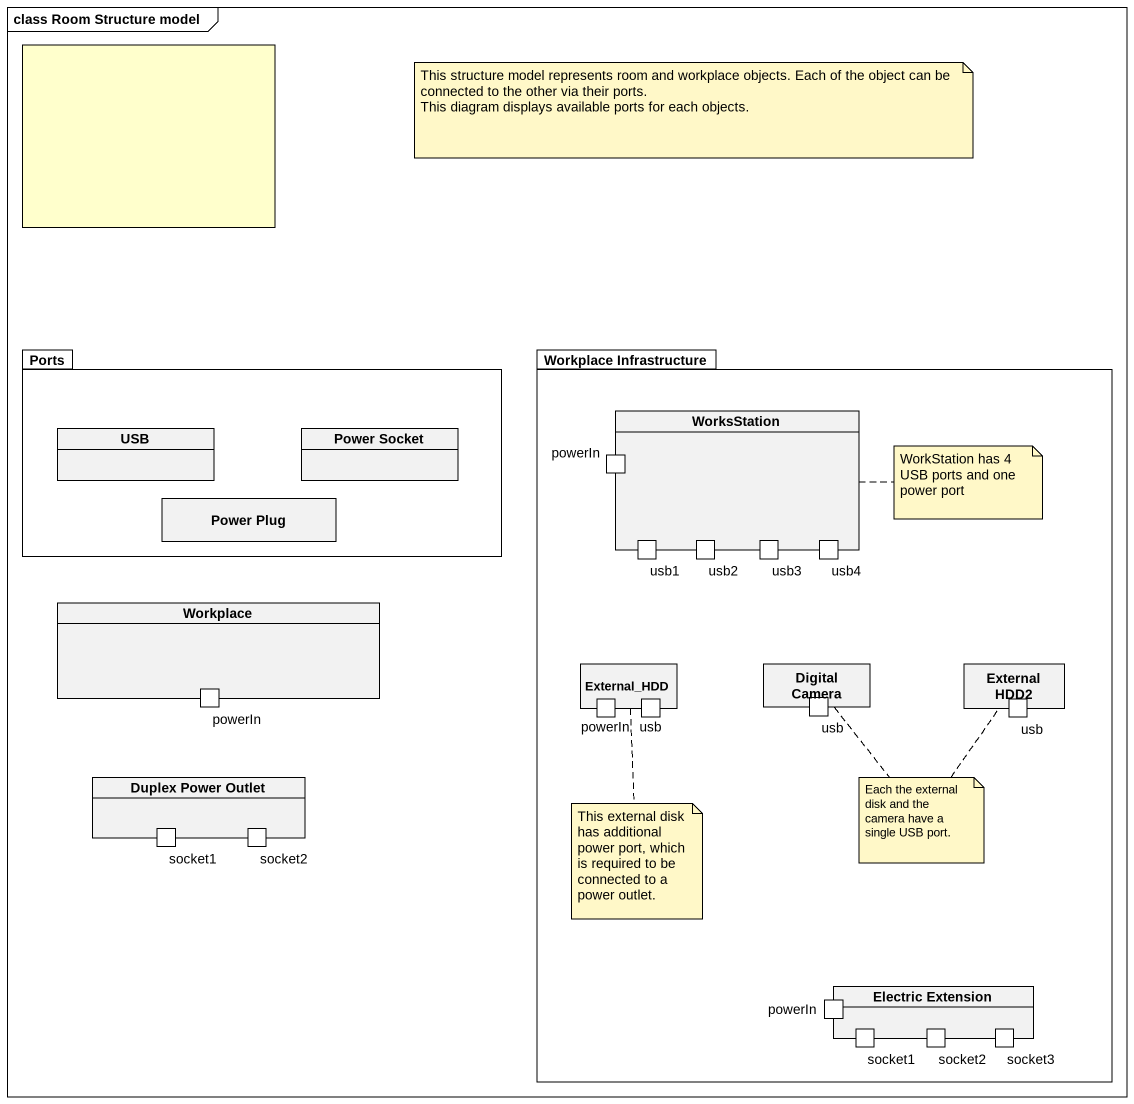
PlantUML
@startuml
mainframe class Room Structure model
allowmixing
hide circle
hide empty members
rectangle " " as rectangle1 #FFFFCC
package Ports {
  class USB
  class "Power Socket" as Power_Socket
  class "Power Plug" as Power_Plug
}
package "Workplace Infrastructure" as Workplace_Infrastructure {
  rectangle WorksStation {
    port powerIn
    port usb1
    port usb2
    port usb3
    port usb4
  }
  rectangle External_HDD {
    port "powerIn" as powerIn_3
    port usb
  }
  rectangle "Digital Camera" as Digital_Camera {
    port "usb" as usb_2
  }
  rectangle "External HDD2" as External_HDD2 {
    port "usb" as usb_3
  }
  rectangle "Electric Extension" as Electric_Extension {
    port "powerIn" as powerIn_4
    port "socket1" as socket1_2
    port "socket2" as socket2_2
    port socket3
  }
}
rectangle Workplace {
  port "powerIn" as powerIn_2
}
rectangle "Duplex Power Outlet" as Duplex_Power_Outlet {
  port socket1
  port socket2
}
note as N1
  This structure model represents room and workplace objects. Each of the object can be connected to the other via their ports.
  This diagram displays available ports for each objects.
end note
note right of WorksStation : WorkStation has 4 USB ports and one power port
note as N3
  Each the external disk and the camera have a single USB port.
end note
N3 .. Digital_Camera
N3 .. External_HDD2
note bottom of External_HDD : This external disk has additional power port, which is required to be connected to a power outlet.
@enduml
